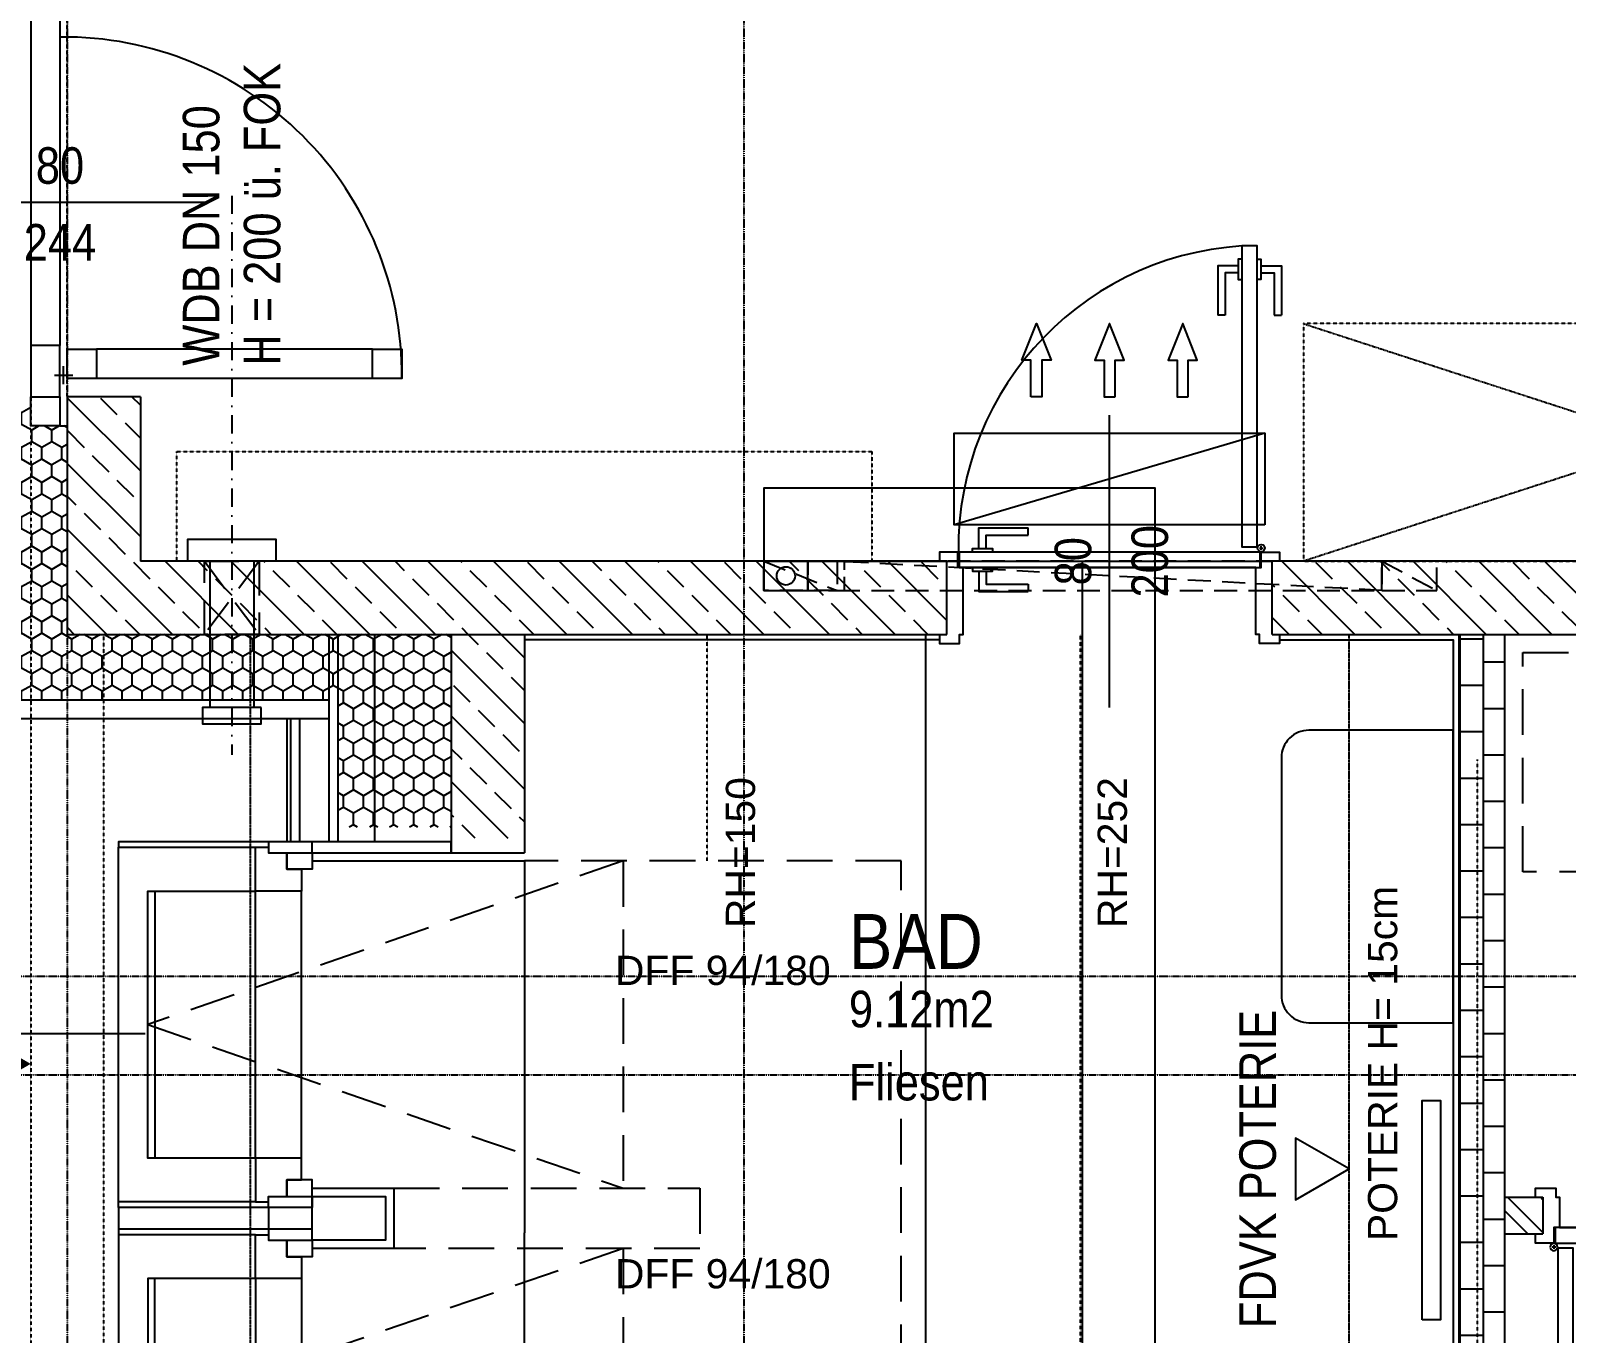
# Model space of a CAD drawing. Header units: millimetres. Extents: x -19411 to 51584, y -41547 to 69958.
# Drawn here: x 34404 to 38603, y 4268 to 7831 of the extents above; entities that cross this region are included whole.
import ezdxf
from ezdxf.enums import TextEntityAlignment as Align

# ---------------------------------------------------------------- set-up
doc = ezdxf.new("R2010")
doc.units = ezdxf.units.MM
for name, pattern in [('HIDDEN', [0.375, 0.25, -0.125]), ('HIDDEN2', [0.1875, 0.125, -0.0625]), ('STRICHPUNKT', [1, 0.5, -0.25, 0, -0.25])]:
    doc.linetypes.add(name, pattern=pattern)
for name, color, linetype in [('00-TXT---------M0', 251, 'Continuous'), ('00_HLP---------M0', 251, 'Continuous'), ('00_HLP-G00-L05-M0', 6, 'Continuous'), ('01-ANS-G00-L05-M0', 251, 'Continuous'), ('01-SYM-G00-L05-M0', 251, 'Continuous'), ('01-TXT---------M0', 251, 'Continuous'), ('01-TXT---------PP', 1, 'Continuous'), ('01-TXT-G00-L05-M0', 1, 'Continuous'), ('02-ANS-G00-L05-M0', 251, 'Continuous'), ('02-AXO-G00-L05-M0', 251, 'STRICHPUNKT'), ('02-FIL-G00-L05-LILA', 251, 'Continuous'), ('02-FIL-G00-L05-M0', 251, 'Continuous'), ('02-FIL-G00-L05-ORANGE', 251, 'Continuous'), ('02-FIL-G00-L05-STB', 251, 'Continuous'), ('02-FLI-G00-L05-M0', 251, 'Continuous'), ('02-HID---------M0', 251, 'HIDDEN2'), ('02-HID-G00-L05-M0', 251, 'HIDDEN2'), ('02-TWA---------M0', 251, 'Continuous'), ('02-TWA-G00-L05-M0', 251, 'Continuous'), ('02-WDA-G00-L05-M0', 251, 'Continuous'), ('02-ZWA---------M0', 251, 'Continuous'), ('02-ZWA-G00-L05-M0', 251, 'Continuous'), ('03-ANS-G00-L05-M0', 251, 'Continuous'), ('03-SYM-G00-L05-M0', 251, 'Continuous'), ('04-HLP---------M0', 251, 'HIDDEN2'), ('04-STO---------M0', 251, 'Continuous'), ('04-STO-G00-L05-M0', 251, 'Continuous'), ('04-SYM---------EP', 251, 'Continuous'), ('04-SYM-G00-L05-EP', 251, 'Continuous'), ('04-TXT-G00-L05-M0', 251, 'Continuous'), ('05-STO--------M0', 251, 'Continuous'), ('05-SYM---------M0', 251, 'Continuous'), ('05-SYM--------M0', 251, 'Continuous'), ('05-SYM-G00-L05-M0', 251, 'Continuous'), ('05-TXT--------M0', 251, 'Continuous'), ('05-TXT-G00-L05-M0', 251, 'Continuous'), ('07-SAN---------M0', 251, 'Continuous'), ('07-SAN-G00-L05-KLIMA', 8, 'Continuous'), ('07-SAN-G00-L05-M0', 251, 'Continuous'), ('07_MOB-G00-L05-M0', 251, 'HIDDEN2')]:
    doc.layers.add(name, color=color, linetype=linetype)
doc.styles.add('ARIAL', font='arial.ttf', dxfattribs={"width": 0.85})
doc.styles.get("Standard").update_dxf_attribs({"font": 'arial.ttf'})
pattern_1 = [(90, (-38458.126, -45395.47), (-27.4963, 47.625), [31.75, -63.5]), (210, (-38458.126, -45395.47), (-27.49631, -47.624994), [31.75, -63.5]), (150, (-38458.126, -45395.47), (-54.99261, 6e-06), [-63.5, 31.75])]
pattern_2 = [(135, (-38458.13, -45395.47), (-89.80256, -89.80256), []), (135, (-38458.13, -45305.67), (-89.80256, -89.80256), [63.5, -31.75])]

# ---------------------------------------------------------------- blocks, each defined once
blk = doc.blocks.new('DFF_94_Doppelt')
at = {"layer": '00_HLP---------M0'}
for points in [[(0, 0.98), (0, 0.04)], [(0, 0.04), (0, -0.04)], [(0, -0.98), (0, -0.04)]]:
    blk.add_lwpolyline(points, dxfattribs=at)
at = {"layer": '02-HID---------M0'}
for points in [[(0.27, 0.9775), (-1.0302, 0.53), (0.27, 0.0825)], [(0, -0.9775), (1.03, -0.9775), (1.03, 0.9775), (0, 0.9775)], [(0.27, 0.9775), (0.27, 0.0825)], [(-0.3575, 0.0825), (0.48, 0.0825), (0.48, -0.0825), (-0.3575, -0.0825)], [(0.27, -0.0825), (-1.0302, -0.53), (0.27, -0.9775)], [(0.27, -0.0825), (0.27, -0.9775)]]:
    blk.add_lwpolyline(points, dxfattribs=at)
at = {"layer": '02-TWA---------M0'}
for points in [[(-0.2, 1), (0, 1)], [(-0.2, -1), (0, -1)]]:
    blk.add_lwpolyline(points, dxfattribs=at)
at = {"layer": '02-ZWA---------M0'}
for points in [[(-0.58, 0.9775), (0, 0.9775)], [(-0.58, 0.0825), (-0.3575, 0.0825), (-0.3575, -0.0825), (-0.58, -0.0825)], [(-0.58, -0.9775), (0, -0.9775)]]:
    blk.add_lwpolyline(points, dxfattribs=at)
blk.add_lwpolyline([(-0.58, 0.06), (-0.38, 0.06), (-0.38, -0.06), (-0.58, -0.06)], close=True, dxfattribs=at)
at = {"layer": '04-STO---------M0'}
for points in [[(-0.61, 0.955), (-0.61, 0.895), (-0.735, 0.895), (-0.735, 1.015), (-0.7, 1.015), (-0.7, 1), (-0.65, 1), (-0.65, 0.955), (-0.61, 0.955)], [(-0.58, 1), (-0.58, 1.03), (-0.7, 1.03), (-0.7, 1)], [(-0.58, 1), (-0.58, 0.955), (-0.65, 0.955), (-0.65, 1)], [(-0.61, 0.105), (-0.61, 0.165), (-0.735, 0.165), (-0.735, 0.045), (-0.7, 0.045), (-0.7, 0.06), (-0.65, 0.06), (-0.65, 0.105), (-0.61, 0.105)], [(-0.58, 0.06), (-0.58, 0.105), (-0.65, 0.105), (-0.65, 0.06)], [(-0.58, 0.06), (-0.58, 0.03), (-0.7, 0.03), (-0.7, 0.06)], [(-0.58, -0.06), (-0.58, -0.03), (-0.7, -0.03), (-0.7, -0.06)], [(-0.61, -0.105), (-0.61, -0.165), (-0.735, -0.165), (-0.735, -0.045), (-0.7, -0.045), (-0.7, -0.06), (-0.65, -0.06), (-0.65, -0.105), (-0.61, -0.105)], [(-0.58, -0.06), (-0.58, -0.105), (-0.65, -0.105), (-0.65, -0.06)], [(-0.61, -0.955), (-0.61, -0.895), (-0.735, -0.895), (-0.735, -1.015), (-0.7, -1.015), (-0.7, -1), (-0.65, -1), (-0.65, -0.955), (-0.61, -0.955)], [(-0.58, -1), (-0.58, -0.955), (-0.65, -0.955), (-0.65, -1)], [(-0.58, -1), (-0.58, -1.03), (-0.7, -1.03), (-0.7, -1)]]:
    blk.add_lwpolyline(points, close=True, dxfattribs=at)
for points in [[(-0.58, 1), (-0.2, 1), (-0.2, 1.03), (-0.58, 1.03)], [(-0.7, 0.03), (-0.7, -0.03)], [(-0.58, -1), (-0.2, -1), (-0.2, -1.03), (-0.58, -1.03)]]:
    blk.add_lwpolyline(points, dxfattribs=at)
at = {"layer": '04-SYM---------EP'}
for points in [[(-0.7, 1.03), (-1.1102, 1.03), (-1.1102, 1.015)], [(-0.735, 0.045), (-1.1102, 0.045), (-1.1102, 1.015), (-0.735, 1.015)], [(-0.735, 0.165), (-1.0302, 0.165), (-1.0302, 0.895), (-0.735, 0.895)], [(-1.0102, 0.895), (-1.0102, 0.165)], [(-0.735, 0.165), (-0.735, 0.895)], [(-0.61, 0.165), (-0.61, 0.895)], [(-0.7, 0.03), (-1.1102, 0.03), (-1.1102, 0.045)], [(-1.1102, 0.03), (-1.1102, -0.03)], [(-0.7, -0.03), (-1.1102, -0.03), (-1.1102, -0.045)], [(-0.735, -0.045), (-1.1102, -0.045), (-1.1102, -1.015), (-0.735, -1.015)], [(-0.735, -0.165), (-1.0302, -0.165), (-1.0302, -0.895), (-0.735, -0.895)], [(-1.0102, -0.895), (-1.0102, -0.165)], [(-0.735, -0.165), (-0.735, -0.895)], [(-0.61, -0.165), (-0.61, -0.895)], [(-0.7, -1.03), (-1.1102, -1.03), (-1.1102, -1.015)]]:
    blk.add_lwpolyline(points, dxfattribs=at)
blk = doc.blocks.new('TÜR-80_20er-WAND')
at = {"layer": '00_HLP---------M0'}
for points in [[(-0.3575, 0.045), (-0.3575, 0.101), (-0.2225, 0.101)], [(-0.2225, 0.081), (-0.2225, 0.101)], [(-0.375, 0.035), (-0.375, 0.045), (-0.32, 0.045), (-0.32, 0.035)], [(-0.3375, 0.045), (-0.3375, 0.081), (-0.2225, 0.081)], [(0.4, -0.007), (-0.4, -0.007)], [(-0.375, -0.007), (-0.375, -0.017), (-0.32, -0.017), (-0.32, -0.007)], [(-0.3575, -0.017), (-0.3575, -0.073), (-0.2225, -0.073)], [(-0.3375, -0.017), (-0.3375, -0.053), (-0.2225, -0.053)], [(-0.2225, -0.053), (-0.2225, -0.073)]]:
    blk.add_lwpolyline(points, dxfattribs=at)
blk.add_lwpolyline([(0.4115, 0.035), (-0.4115, 0.035), (-0.4115, 0.035), (-0.4115, -0.007), (0.4115, -0.007)], close=True, dxfattribs=at)
at = {"layer": '02-TWA---------M0'}
for points in [[(-0.445, -0.19), (-0.445, 0.01)], [(0.445, -0.19), (0.445, 0.01)]]:
    blk.add_lwpolyline(points, dxfattribs=at)
at = {"layer": '05-STO--------M0'}
for points in [[(-0.465, -0.19), (-0.465, -0.215), (-0.41, -0.215), (-0.41, -0.19), (-0.4, -0.19), (-0.4, -0.007), (-0.415, -0.007), (-0.415, 0.035), (-0.465, 0.035), (-0.465, 0.01)], [(0.465, -0.19), (0.465, -0.215), (0.41, -0.215), (0.41, -0.19), (0.4, -0.19), (0.4, -0.007), (0.415, -0.007), (0.415, 0.035), (0.465, 0.035), (0.465, 0.01)]]:
    blk.add_lwpolyline(points, dxfattribs=at)
at = {"layer": '05-SYM---------M0'}
for points in [[(0.352, 0.8185), (0.296, 0.8185), (0.296, 0.6835)], [(0.352, 0.7985), (0.316, 0.7985), (0.316, 0.6835)], [(0.362, 0.836), (0.352, 0.836), (0.352, 0.781), (0.362, 0.781)], [(0.404, 0.836), (0.414, 0.836), (0.414, 0.781), (0.404, 0.781)], [(0.414, 0.8185), (0.47, 0.8185), (0.47, 0.6835)], [(0.414, 0.7985), (0.45, 0.7985), (0.45, 0.6835)], [(0.316, 0.6835), (0.296, 0.6835)], [(0.45, 0.6835), (0.47, 0.6835)]]:
    blk.add_lwpolyline(points, dxfattribs=at)
at = {"layer": '05-SYM--------M0'}
blk.add_lwpolyline([(0.404, 0.0495), (0.404, 0.8725), (0.404, 0.8725), (0.362, 0.8725), (0.362, 0.0495)], close=True, dxfattribs=at)
for points in [[(0.41, 0.046), (0.42, 0.046)], [(0.415, 0.041), (0.415, 0.051)]]:
    blk.add_lwpolyline(points, dxfattribs=at)
blk.add_circle((0.415, 0.046), 0.01, dxfattribs=at)
blk.add_arc((0.415, 0.046), 0.8282, 93.6691, 183.6691, dxfattribs=at)
blk = doc.blocks.new('05-TXT')
at = {"layer": '05-TXT--------M0'}
blk.add_line((-0.4, 0), (0.4, 0), dxfattribs=at)
at = {"layer": '05-TXT--------M0', "color": 8, "style": 'ARIAL', "width": 0.85}
blk.add_attdef('BREITE', text='', height=0.1, dxfattribs=at).set_placement((0, 0.05), align=Align.CENTER)
blk.add_attdef('HÖHE', text='', height=0.1, rotation=360, dxfattribs=at).set_placement((0, -0.06), align=Align.TOP_CENTER)
blk = doc.blocks.new('01-SQM')
at = {"layer": '01-TXT---------M0', "color": 1, "style": 'ARIAL', "width": 0.85}
blk.add_attdef('ROOM', (0, 0), '', height=0.15, dxfattribs=at)
blk.add_attdef('AREA', text='', height=0.1, dxfattribs=at).set_placement((0, -0.06), align=Align.TOP_LEFT)
at = {"layer": '01-TXT---------PP', "color": 1, "style": 'ARIAL', "width": 0.85}
blk.add_attdef('NR', text='', height=0.15, dxfattribs=at).set_placement((-0.1173, 0), align=Align.RIGHT)
blk.add_attdef('FLOOR', text='', height=0.1, dxfattribs=at).set_placement((0, -0.26), align=Align.TOP_LEFT)
blk = doc.blocks.new('TÜR-80_10er-WAND')
at = {"layer": '00_HLP---------M0'}
for points in [[(-0.3575, 0.027), (-0.3575, 0.083), (-0.2225, 0.083)], [(-0.3375, 0.027), (-0.3375, 0.063), (-0.2225, 0.063)], [(-0.2225, 0.063), (-0.2225, 0.083)], [(0.4, 0.017), (-0.4, 0.017)], [(-0.375, 0.017), (-0.375, 0.027), (-0.32, 0.027), (-0.32, 0.017)], [(-0.375, -0.025), (-0.375, -0.035), (-0.32, -0.035), (-0.32, -0.025)], [(-0.3575, -0.035), (-0.3575, -0.091), (-0.2225, -0.091)], [(-0.3375, -0.035), (-0.3375, -0.071), (-0.2225, -0.071)], [(-0.2225, -0.071), (-0.2225, -0.091)]]:
    blk.add_lwpolyline(points, dxfattribs=at)
blk.add_lwpolyline([(0.4115, -0.025), (-0.4115, -0.025), (-0.4115, -0.025), (-0.4115, 0.017), (0.4115, 0.017)], close=True, dxfattribs=at)
at = {"layer": '02-ZWA---------M0'}
for points in [[(-0.445, 0.1), (-0.445, 0)], [(0.445, 0.1), (0.445, 0)]]:
    blk.add_lwpolyline(points, dxfattribs=at)
at = {"layer": '05-STO--------M0'}
for points in [[(-0.465, 0.1), (-0.465, 0.125), (-0.41, 0.125), (-0.41, 0.1), (-0.4, 0.1), (-0.4, 0.017), (-0.415, 0.017), (-0.415, -0.025), (-0.465, -0.025), (-0.465, 0)], [(0.465, 0.1), (0.465, 0.125), (0.41, 0.125), (0.41, 0.1), (0.4, 0.1), (0.4, 0.017), (0.415, 0.017), (0.415, -0.025), (0.465, -0.025), (0.465, 0)]]:
    blk.add_lwpolyline(points, dxfattribs=at)
at = {"layer": '05-SYM---------M0'}
for points in [[(0.352, -0.8085), (0.296, -0.8085), (0.296, -0.6735)], [(0.316, -0.6735), (0.296, -0.6735)], [(0.352, -0.7885), (0.316, -0.7885), (0.316, -0.6735)], [(0.414, -0.8085), (0.47, -0.8085), (0.47, -0.6735)], [(0.414, -0.7885), (0.45, -0.7885), (0.45, -0.6735)], [(0.45, -0.6735), (0.47, -0.6735)], [(0.362, -0.826), (0.352, -0.826), (0.352, -0.771), (0.362, -0.771)], [(0.404, -0.826), (0.414, -0.826), (0.414, -0.771), (0.404, -0.771)]]:
    blk.add_lwpolyline(points, dxfattribs=at)
at = {"layer": '05-SYM--------M0'}
blk.add_lwpolyline([(0.404, -0.0395), (0.404, -0.8625), (0.404, -0.8625), (0.362, -0.8625), (0.362, -0.0395)], close=True, dxfattribs=at)
for points in [[(0.41, -0.036), (0.42, -0.036)], [(0.415, -0.031), (0.415, -0.041)]]:
    blk.add_lwpolyline(points, dxfattribs=at)
blk.add_circle((0.415, -0.036), 0.01, dxfattribs=at)
blk.add_arc((0.415, -0.036), 0.8282, 176.3309, 266.3309, dxfattribs=at)
blk = doc.blocks.new('Fenstertür-84.5')
at = {"layer": '04-HLP---------M0', "linetype": 'Continuous'}
for points in [[(0.02, 0.02), (0.1, 0.02), (0.1, -0.06), (0.02, -0.06)], [(0.855, 0.02), (0.935, 0.02), (0.935, -0.06), (0.855, -0.06)]]:
    blk.add_lwpolyline(points, close=True, dxfattribs=at)
for points in [[(0.855, 0.02), (0.1, 0.02)], [(0.855, -0.06), (0.1, -0.06)]]:
    blk.add_lwpolyline(points, dxfattribs=at)
at = {"layer": '04-HLP---------M0'}
for points in [[(0.01, -0.076), (0.01, -0.026)], [(-0.015, -0.051), (0.035, -0.051)]]:
    blk.add_lwpolyline(points, dxfattribs=at)
at = {"layer": '04-HLP---------M0', "linetype": 'Continuous'}
blk.add_arc((0.01, -0.051), 0.925, 359.5354, 90.5162, dxfattribs=at)
blk = doc.blocks.new('07-WM')
at = {"linetype": 'HIDDEN', "ltscale": 0.5}
blk.add_lwpolyline([(0.05, -0.05), (0.05, -0.65), (0.65, -0.65), (0.65, -0.05)], close=True, dxfattribs=at)
blk = doc.blocks.new('WANDLÜFER')
at = {"layer": '02-TWA---------M0', "linetype": 'HIDDEN2', "ltscale": 0.75}
for points in [[(0.075, 0), (0.075, -0.2), (-0.075, -0.2), (-0.075, 0), (0.075, 0)], [(-0.075, 0), (0.075, -0.2)], [(0.075, 0), (-0.075, -0.2)]]:
    blk.add_lwpolyline(points, dxfattribs=at)
at = {"layer": '07-SAN---------M0', "linetype": 'STRICHPUNKT', "ltscale": 0.1}
blk.add_lwpolyline([(0, 1), (0, -0.53)], dxfattribs=at)
at = {"layer": '07-SAN---------M0'}
for points in [[(0, 0), (-0.12, 0), (-0.12, 0.06), (0.12, 0.06), (0.12, 0)], [(0.08, -0.4), (-0.08, -0.4), (-0.08, -0.445), (0.08, -0.445)]]:
    blk.add_lwpolyline(points, close=True, dxfattribs=at)
for points in [[(-0.06, 0), (-0.06, -0.4)], [(0.06, 0), (0.06, -0.4)]]:
    blk.add_lwpolyline(points, dxfattribs=at)
blk = doc.blocks.new('01-HK3')
blk.add_lwpolyline([(0, 0), (0.0423, 0.0732), (-0.0423, 0.0732)], close=True)
at = {"color": 0, "style": 'ARIAL', "width": 0.85}
blk.add_attdef('HEIGHT', text='', height=0.05, dxfattribs=at).set_placement((0, 0.35), align=Align.TOP_CENTER)
blk = doc.blocks.new('01-hk4')
blk.add_lwpolyline([(0, 0, 0, 0.270625, 0), (0, 0.234375, 0.270625, 0.270625, 0)], format="xyseb")
at = {"layer": '00-TXT---------M0', "color": 8, "style": 'ARIAL', "width": 0.85}
blk.add_attdef('HEIGHT', text='', height=0.1, dxfattribs=at).set_placement((0, 0.35), align=Align.CENTER)
blk = doc.blocks.new('07_Klimasifon')
at = {"layer": '00_HLP---------M0', "linetype": 'HIDDEN2', "ltscale": 0.3}
blk.add_lwpolyline([(0, -0.1), (0.08, -0.1), (0.08, 0), (0, 0)], close=True, dxfattribs=at)
at = {"layer": '07-SAN---------M0'}
blk.add_lwpolyline([(0, -0.22), (0.08, -0.22), (0.08, -0.1), (0, -0.1)], close=True, dxfattribs=at)
blk.add_circle((0.04, -0.16), 0.025, dxfattribs=at)
blk = doc.blocks.new('KLIMAGERÄT')
for points in [[(-0.425, 0), (0.425, 0), (0.425, -0.25), (-0.425, -0.25), (-0.425, 0)], [(-0.215, -0.35), (-0.215, -0.45), (-0.24, -0.45), (-0.2, -0.55), (-0.2, -0.55), (-0.16, -0.45), (-0.185, -0.45), (-0.185, -0.35), (-0.215, -0.35)], [(-0.015, -0.35), (-0.015, -0.45), (-0.04, -0.45), (0, -0.55), (0, -0.55), (0.04, -0.45), (0.015, -0.45), (0.015, -0.35), (-0.015, -0.35)], [(0.215, -0.35), (0.215, -0.45), (0.24, -0.45), (0.2, -0.55), (0.2, -0.55), (0.16, -0.45), (0.185, -0.45), (0.185, -0.35), (0.215, -0.35)]]:
    blk.add_lwpolyline(points, close=True)
blk.add_lwpolyline([(-0.425, -0.25), (0.425, 0)])
blk = doc.blocks.new('WDB_KLIMA-INNEN_STB')
at = {"layer": '02-TWA---------M0', "linetype": 'HIDDEN2', "ltscale": 0.5}
for points in [[(0, 0.745), (0.08, 0.745), (0.08, 0.895), (0, 0.895)], [(0, 0.745), (0, -0.745), (0.08, -0.745), (0.08, 0.745)], [(0, -0.745), (0.08, -0.745), (0.08, -0.945), (0, -0.945)]]:
    blk.add_lwpolyline(points, close=True, dxfattribs=at)
for points in [[(0, 0.745), (0.08, 0.895)], [(0.08, 0.745), (0, -0.745)], [(0, -0.945), (0.08, -0.745)]]:
    blk.add_lwpolyline(points, dxfattribs=at)

msp = doc.modelspace()

# ---------------------------------------------------------------- hatches: boundary and pattern name
at = {"layer": '02-FIL-G00-L05-LILA'}
h = msp.add_hatch(dxfattribs=at)
h.set_pattern_fill('HONEY', color=256, scale=10, angle=197.0465413, style=0)
h.set_pattern_definition(pattern_1)
h.paths.add_polyline_path([(34404.5068, 6829.5294), (34320.0386, 6829.5294), (34258.4989, 5999.5294), (35244.505, 5999.5294), (35244.505, 6179.5294), (34504.4611, 6179.5294), (34504.5012, 6749.5292), (34484.5068, 6749.5294), (34404.5068, 6749.5294)])
h = msp.add_hatch(dxfattribs=at)
h.set_pattern_fill('HONEY', color=256, scale=10, angle=197.0465413, style=0)
h.set_pattern_definition(pattern_1)
h.paths.add_polyline_path([(35554.505, 6179.5294), (35244.505, 6179.5294), (35244.505, 5652.0294), (35554.505, 5652.0294)])
at = {"layer": '02-FIL-G00-L05-M0'}
h = msp.add_hatch(dxfattribs=at)
h.set_pattern_fill('ANSI31,_O', color=256, scale=300, angle=422.0465413)
h.set_pattern_definition([(1e-09, (-38458.1, -45395.5), (-2e-08, 952.5), [])])
h.paths.add_polyline_path([(35084.505, 5939.5294), (34204.505, 5939.5294), (34204.505, 3224.5294), (35084.505, 3224.5294), (35084.505, 3652.0294), (34717.8544, 3652.0294), (34717.8544, 4532.0294), (35084.505, 4532.0294), (35084.505, 4632.0294), (34717.8544, 4632.0294), (34717.8544, 5512.0294), (35084.505, 5512.0294)])
at = {"layer": '02-FIL-G00-L05-ORANGE'}
h = msp.add_hatch(dxfattribs=at)
h.set_pattern_fill('BRICK', color=256, scale=10, angle=197.0465413, style=0)
h.set_pattern_definition([(90, (-38458.126, -45395.47), (-63.5, -1e-09), []), (180, (-38458.13, -45395.47), (3e-09, -127), [63.5, -63.5]), (180, (-38458.13, -45331.97), (3e-09, -127), [-63.5, 63.5])])
h.paths.add_polyline_path([(38434.505, 6179.5294), (38309.5049, 6179.5294), (38309.5049, 5767.2161), (38309.505, 5767.2161), (38309.505, 5267.2161), (38309.505, 4154.5294), (38309.505, 4154.5294), (38309.505, 3254.5294), (37209.505, 3254.5294), (36684.505, 3254.5294), (36684.505, 3129.5294), (38434.505, 3129.5294)])
h = msp.add_hatch(dxfattribs=at)
h.set_pattern_fill('ANSI32', color=256, scale=10, angle=197.0465413, style=0)
h.set_pattern_definition([(135, (-38458.13, -45395.47), (-67.35192, -67.35192), []), (135, (-38458.13, -45350.57), (-67.35192, -67.35192), [])])
h.paths.add_polyline_path([(38434.505, 4639.5294), (38434.505, 4539.5294), (38539.505, 4539.5294), (38539.505, 4639.5294)])
at = {"layer": '02-FIL-G00-L05-STB'}
h = msp.add_hatch(dxfattribs=at)
h.set_pattern_fill('ANSI33', color=256, scale=20, angle=197.0465413, style=0)
h.set_pattern_definition(pattern_2)
h.paths.add_polyline_path([(40084.5049, 7134.5294), (39884.5049, 7134.5294), (39884.5049, 6379.5294), (37799.5049, 6379.5294), (37799.5049, 6179.5294), (39884.5049, 6179.5294), (39884.5049, 4434.5294), (40084.5049, 4434.5294)])
h = msp.add_hatch(dxfattribs=at)
h.set_pattern_fill('ANSI33', color=256, scale=20, angle=197.0465413, style=0)
h.set_pattern_definition(pattern_2)
h.paths.add_polyline_path([(36909.5049, 6379.5294), (34704.5068, 6379.5294), (34704.5068, 6829.5294), (34504.5068, 6829.5294), (34504.4611, 6179.5294), (36909.5049, 6179.5294)])
h = msp.add_hatch(dxfattribs=at)
h.set_pattern_fill('ANSI33', color=256, scale=20, angle=197.0465413, style=0)
h.set_pattern_definition(pattern_2)
h.paths.add_polyline_path([(35754.505, 6179.5294), (35554.505, 6179.5294), (35554.505, 5622.0294), (35754.505, 5622.0294)])

# ---------------------------------------------------------------- linework, layer by layer
at = {"layer": '00_HLP-G00-L05-M0', "linetype": 'HIDDEN2', "ltscale": 2}
msp.add_lwpolyline([(36852.0281, 3254.5294), (36852.0281, 6179.5294)], dxfattribs=at)
at = {"layer": '01-ANS-G00-L05-M0'}
msp.add_lwpolyline([(36909.5049, 6379.5294), (37799.5049, 6379.5294)], dxfattribs=at)
at = {"layer": '02-ANS-G00-L05-M0'}
msp.add_line((35219.505, 5999.5294), (34258.4989, 5999.5294), dxfattribs=at)
at = {"layer": '02-AXO-G00-L05-M0'}
for points in [[(34504.505, 16928.2275), (34504.505, -17999.2142)], [(36354.505, 16928.2275), (36354.505, -17999.2142)], [(16441.8735, 5244.5294), (50054.505, 5244.5294)], [(16441.8735, 4974.5294), (50054.505, 4974.5294)]]:
    msp.add_lwpolyline(points, dxfattribs=at)
at = {"layer": '02-FIL-G00-L05-LILA'}
msp.add_lwpolyline([(34484.5068, 6749.5294), (34504.5062, 6749.5292)], dxfattribs=at)
at = {"layer": '02-FLI-G00-L05-M0'}
for points in [[(36889.5049, 6164.5294), (35754.505, 6164.5294)], [(37819.5049, 6164.5294), (38294.5049, 6164.5294), (38294.505, 3269.5294), (37224.505, 3269.5294), (37224.505, 3519.5255), (35754.5089, 3519.9028)]]:
    msp.add_lwpolyline(points, dxfattribs=at)
at = {"layer": '02-HID-G00-L05-M0', "ltscale": 0.5}
msp.add_line((35004.505, 6179.5294), (35004.505, 3504.9028), dxfattribs=at)
at = {"layer": '02-HID-G00-L05-M0'}
for points in [[(46504.505, 5144.529), (46504.505, 14564.5294), (34404.505, 14564.5294), (34404.505, 2954.5294), (35554.505, 2954.5294)], [(34504.5068, 6829.5294), (34504.5068, 10089.5226)], [(34604.505, 2924.5294), (34604.505, 6179.5294)], [(36254.505, 5559.5294), (36254.505, 6179.5294)], [(37274.505, 6179.5294), (37274.505, 1464.5294)]]:
    msp.add_lwpolyline(points, dxfattribs=at)
at = {"layer": '02-HID-G00-L05-M0', "ltscale": 0.5}
msp.add_lwpolyline([(38309.505, 3254.5294), (38009.5049, 3254.5294), (38009.5049, 6179.5294), (38309.505, 6179.5294)], close=True, dxfattribs=at)
at = {"layer": '02-TWA-G00-L05-M0'}
for p, q in [((34504.5068, 6829.5294), (34504.4611, 6179.5294)), ((34704.5068, 6829.5294), (34704.5068, 6379.5294)), ((35554.505, 6179.5294), (35554.505, 5582.0294)), ((35754.505, 6179.5294), (35754.505, 5582.0294))]:
    msp.add_line(p, q, dxfattribs=at)
for points in [[(34704.5068, 6829.5294), (34504.5068, 6829.5294)], [(36909.5049, 6379.5294), (34704.5068, 6379.5294)], [(39884.5049, 6379.5294), (37799.5049, 6379.5294)], [(34504.4611, 6179.5294), (36909.5049, 6179.5294)], [(37799.5049, 6179.5294), (39884.5049, 6179.5294)]]:
    msp.add_lwpolyline(points, dxfattribs=at)
at = {"layer": '02-WDA-G00-L05-M0'}
for points in [[(35219.505, 6179.5294), (35219.505, 5612.0294)], [(35244.505, 6179.5294), (35244.505, 5612.0294)], [(35344.505, 6179.5294), (35344.505, 5612.0294)], [(35114.505, 5949.5294), (35114.505, 5612.0294)], [(35139.505, 5949.5294), (35139.505, 5612.0294)]]:
    msp.add_lwpolyline(points, dxfattribs=at)
at = {"layer": '02-ZWA-G00-L05-M0'}
for points in [[(38309.5049, 6179.5294), (38309.505, 3254.5294)], [(38434.505, 6179.5294), (38434.505, 2974.5294)], [(34204.505, 5949.5294), (35219.505, 5949.5294)], [(35104.505, 5949.5294), (35104.505, 5612.0294)], [(38434.505, 4639.5294), (38539.505, 4639.5294)], [(38434.505, 4539.5294), (38539.505, 4539.5294)]]:
    msp.add_lwpolyline(points, dxfattribs=at)
at = {"layer": '03-ANS-G00-L05-M0'}
msp.add_lwpolyline([(37279.505, 1844.5294), (37479.505, 1844.5294), (37479.505, 6579.5294), (36409.5049, 6579.5294), (36409.5049, 6379.5294), (37279.505, 6379.5294), (37279.505, 1844.5294)], dxfattribs=at)
at = {"layer": '03-SYM-G00-L05-M0', "linetype": 'HIDDEN2'}
msp.add_lwpolyline([(38359.505, 5837.0294), (38359.505, 3179.5294), (38359.505, 3179.5294), (36784.505, 3179.5294), (36784.505, 3179.5294), (36784.505, 1581.9938), (36879.505, 1581.9938)], dxfattribs=at)
at = {"layer": '04-STO-G00-L05-M0'}
for points in [[(34484.5068, 6829.5294), (34484.5068, 6969.5294), (34404.5068, 6969.5294), (34404.5068, 6829.5294)], [(34484.5068, 6829.5294), (34484.5068, 6749.5294), (34404.5068, 6749.5294), (34404.5068, 6829.5294)]]:
    msp.add_lwpolyline(points, close=True, dxfattribs=at)
at = {"layer": '04-SYM-G00-L05-EP'}
for points in [[(34404.5068, 9949.5226), (34404.5068, 6969.5294)], [(34484.5068, 9949.5226), (34484.5068, 6969.5294)]]:
    msp.add_lwpolyline(points, dxfattribs=at)
at = {"layer": '07-SAN-G00-L05-M0'}
msp.add_lwpolyline([(38294.505, 5917.2161), (37899.505, 5917.2161, 0.414213563), (37824.505, 5842.2161), (37824.505, 5192.2161, 0.414213563), (37899.505, 5117.2161), (38294.505, 5117.2161)], format="xyb", close=True, dxfattribs=at)
msp.add_lwpolyline([(38209.505, 4304.5294), (38209.505, 4904.5294), (38259.505, 4904.5294), (38259.505, 4304.5294)], close=True, dxfattribs=at)
at = {"layer": '07_MOB-G00-L05-M0'}
for points in [[(39884.5049, 6379.5294), (39884.5049, 7029.5294), (37884.5049, 7029.5294), (37884.5049, 6379.5294)], [(34804.5068, 6379.5294), (34804.5068, 6679.5294), (36704.5068, 6679.5294), (36704.5068, 6379.5294)]]:
    msp.add_lwpolyline(points, close=True, dxfattribs=at)
for points in [[(37884.5049, 7029.5294), (39884.5049, 6379.5294)], [(39884.5049, 7029.5294), (37884.5049, 6379.5294)]]:
    msp.add_lwpolyline(points, dxfattribs=at)

# ---------------------------------------------------------------- block references
at = {"layer": '01-SYM-G00-L05-M0'}
ref = msp.add_blockref('01-hk4', (34404.505, 5004.5294), dxfattribs=dict(at, xscale=-640.0000004359814, yscale=640.0000004301471, zscale=640.0000004327273, rotation=89.99999212739199))
ref.add_attrib('HEIGHT', 'RBVK', dxfattribs={"layer": '00-TXT---------M0', "color": 8, "extrusion": (0, 0, -1), "height": 100, "rotation": 270.0000079, "style": 'ARIAL', "text_generation_flag": 2, "width": 0.85}).set_placement((-34194.256, 4998.8488), align=Align.CENTER)
ref = msp.add_blockref('01-HK3', (38009.5049, 4717.0294), dxfattribs=dict(at, xscale=2000, yscale=2000, zscale=2000, rotation=89.99999999957691))
ref.add_attrib('HEIGHT', 'FDVK POTERIE', dxfattribs={"layer": '0', "color": 0, "height": 100, "rotation": 90, "style": 'ARIAL', "width": 0.85}).set_placement((37709.5049, 4717.0294), align=Align.TOP_CENTER)
at = {"layer": '01-TXT-G00-L05-M0', "xscale": 1000, "yscale": 1000, "zscale": 1000, "rotation": 359.999999963725}
msp.add_blockref('01-SQM', (36641.8735, 5264.5294), dxfattribs=at).add_auto_attribs({'ROOM': 'BAD', 'AREA': '9.12m2', 'FLOOR': 'Fliesen'})
at = {"layer": '04-STO-G00-L05-M0', "xscale": 1000, "yscale": 1000, "zscale": 1000, "rotation": 359.9999999995769}
msp.add_blockref('Fenstertür-84.5', (34484.5068, 6939.5294), dxfattribs=at)
at = {"layer": '04-SYM-G00-L05-EP', "xscale": 1000, "yscale": 1000, "zscale": 1000, "rotation": 1.2444225e-09}
msp.add_blockref('DFF_94_Doppelt', (35754.505, 4582.0294), dxfattribs=at)
at = {"layer": '04-TXT-G00-L05-M0', "xscale": 999.9999999999995, "yscale": 999.9999999999995, "zscale": 999.9999999999995, "rotation": 359.9999993133896}
msp.add_blockref('05-TXT', (34484.4539, 7362.0294), dxfattribs=at).add_auto_attribs({'BREITE': '80', 'HÖHE': '244'})
at = {"layer": '05-SYM-G00-L05-M0', "yscale": 1000, "zscale": 1000}
for name, p, xscale, rotation in [('TÜR-80_20er-WAND', (37354.5049, 6369.5294), 1000, 359.9999999512186), ('TÜR-80_10er-WAND', (38984.505, 4539.5294), -1000, 1.538231142e-07)]:
    msp.add_blockref(name, p, dxfattribs=dict(at, xscale=xscale, rotation=rotation))
at = {"layer": '05-TXT-G00-L05-M0', "xscale": 1000, "yscale": 1000, "zscale": 1000, "rotation": 90.00000002458978}
msp.add_blockref('05-TXT', (37354.5049, 6379.5294), dxfattribs=at).add_auto_attribs({'BREITE': '80', 'HÖHE': '200'})
at = {"layer": '07-SAN-G00-L05-KLIMA', "xscale": 1000, "yscale": 1000, "zscale": 1000}
for name, p, rotation in [('KLIMAGERÄT', (37354.5049, 6479.5294), 180.0000000037456), ('07_Klimasifon', (36629.5049, 6379.5294), 270.0000000012444)]:
    msp.add_blockref(name, p, dxfattribs=dict(at, rotation=rotation))
at = {"layer": '07-SAN-G00-L05-M0', "yscale": 1000, "zscale": 1000}
for name, p, xscale, rotation in [('WANDLÜFER', (34954.5068, 6379.5294), 1000, 359.9999999837353), ('WDB_KLIMA-INNEN_STB', (37354.5049, 6379.5294), 1000, 269.9999999945744), ('07-WM', (38434.505, 6179.5294), -1000, 89.9999999612238)]:
    msp.add_blockref(name, p, dxfattribs=dict(at, xscale=xscale, rotation=rotation))

# ---------------------------------------------------------------- texts
at = {"layer": '01-TXT-G00-L05-M0', "char_height": 80, "width": 1460, "attachment_point": 1, "rotation": 90}
for s, insert in [('{\\fArial|b0|i0|c0|p34;RH=150}', (36305.2662, 5375.8761)), ('{\\fArial|b0|i0|c0|p34;RH=252}', (37322.0281, 5375.8761)), ('{\\fArial|b0|i0|c0|p34;POTERIE H= 15cm}', (38061.1595, 4519.7706))]:
    msp.add_mtext(s, dxfattribs=dict(at, insert=insert))
at = {"layer": '04-TXT-G00-L05-M0', "char_height": 80, "width": 1463.6, "attachment_point": 3, "rotation": 0}
for insert in [(36592.0211, 5300.3562), (36592.0211, 4470.3562)]:
    msp.add_mtext('{\\fArial|b0|i0|c0|p34;DFF 94/180}', dxfattribs=dict(at, insert=insert))
at = {"layer": '07-SAN-G00-L05-M0', "insert": (34954.5068, 6914.5294), "char_height": 100, "width": 1538, "attachment_point": 4, "rotation": 90, "style": 'ARIAL'}
msp.add_mtext('WDB DN 150\\PH = 200 ü. FOK', dxfattribs=at)

doc.saveas('drawing.dxf')
